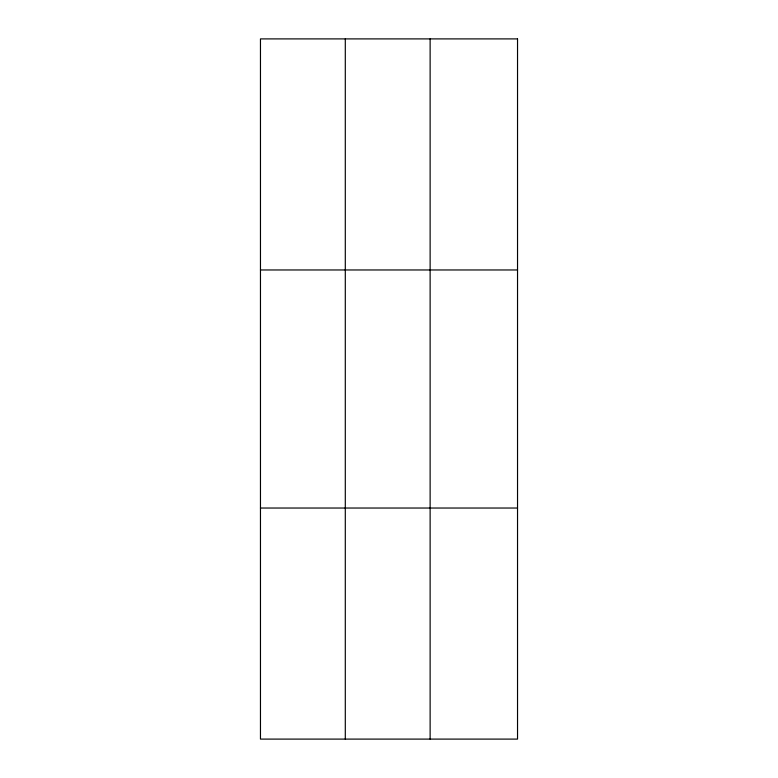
<?xml version="1.0" encoding="UTF-8"?>
<svg xmlns="http://www.w3.org/2000/svg" width="778" height="778" viewBox="0 0 778 778"><rect width="100%" height="100%" fill="white"/><g stroke="black" fill="none" stroke-linecap="round" stroke-linejoin="round"><path stroke-width="1.17" d="M345.296 739.1L345.296 38.9M430.127 739.1L430.127 38.9M260.465 269.966L517.535 269.966M260.465 508.034L517.535 508.034M517.535 38.9L517.535 739.1L260.465 739.1L260.465 38.9L517.535 38.9"/></g></svg>
